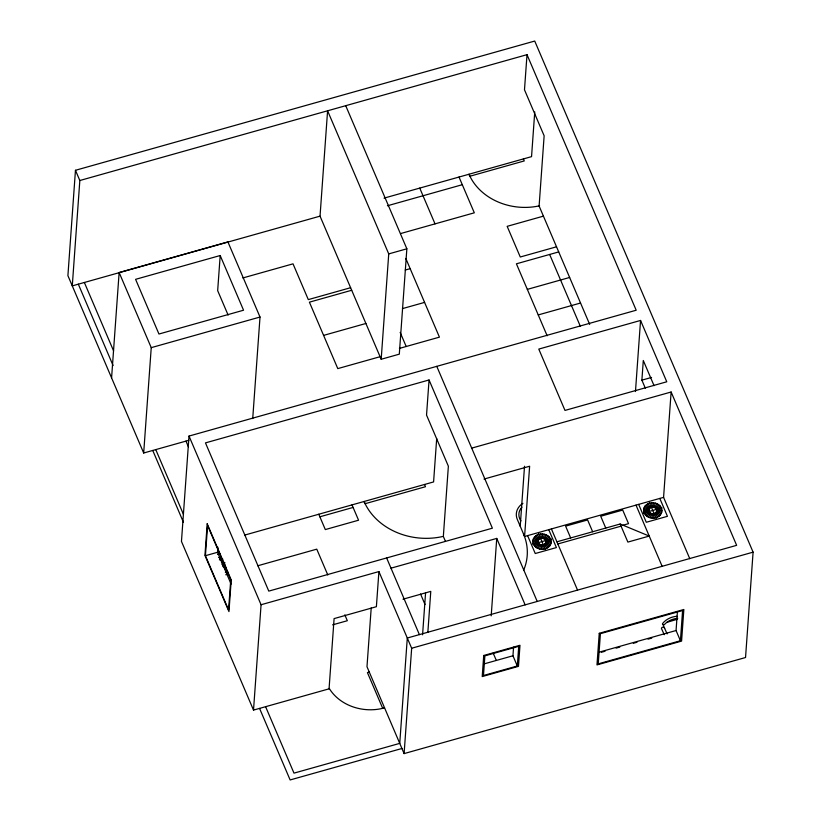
<?xml version="1.0" encoding="UTF-8"?>
<svg xmlns="http://www.w3.org/2000/svg" width="821" height="821" viewBox="0 0 821 821"><rect width="100%" height="100%" fill="white"/><g stroke="black" fill="none" stroke-linecap="round" stroke-linejoin="round"><path stroke-width="1.23" d="M371.205 607.961L366.987 666.714L404.106 753.596L745.54 657.518L753.093 552.153L534.728 41.05L75.46 170.296L67.907 275.651L143.685 453.007L188.902 440.282M75.46 170.296L79.832 180.517L72.279 285.882L320.036 216.149L327.589 110.794L388.733 253.905L381.18 359.259L399.304 354.159L406.857 248.804L345.723 105.693M111.584 377.876L119.137 272.521L227.91 241.908L260.011 317.039L252.724 418.587M143.685 453.007L151.238 347.652L119.137 272.521M79.832 180.517L527.01 54.668L636.193 310.225L189.015 436.074L181.462 541.429L253.515 710.093L329.447 688.727M220.192 255.526L243.55 310.215L158.956 334.024L135.588 279.335L220.192 255.526L217.668 290.644L228.115 315.079M205.424 555.694L207.59 525.491L230.742 579.667L228.577 609.87L205.424 555.694L217.514 552.297L217.873 547.258M253.515 710.093L261.068 604.738L189.015 436.074M329.057 688.84L334.096 618.603L376.387 606.698L378.912 571.57L261.068 604.738M429.055 379.969L492.384 528.19L268.785 591.11L205.466 442.888L429.055 379.969L426.54 415.087L448.369 466.205L443.34 536.441M404.106 753.596L411.66 648.241L378.912 571.57M422.569 634.807L425.586 592.659M436.7 438.506L433.591 481.927L244.802 535.056M427.854 632.252L430.779 591.387L402.978 599.207M527.01 54.668L524.486 89.797L544.138 135.793L539.11 206.03M491.194 615.842L496.746 538.412L390.991 568.173M534.748 111.933L531.546 156.637L384.043 198.138M520.216 526.251L524.527 466.236M517.312 665.995L518.728 646.332L484.883 655.856L483.477 675.519L517.312 665.995L512.951 655.774L513.566 647.174M471.716 448.122L671.126 392.007L663.573 497.362L524.588 536.472L529.627 466.236L483.99 479.074M635.464 391.535L640.554 320.447L538.781 349.089L564.992 410.418L666.765 381.786L640.554 320.447M645.316 388.169L641.889 380.154L643.295 360.491L654.06 385.675M680.424 640.739L682.59 610.537L600.408 633.668L598.242 663.871L680.424 640.739L676.063 630.518L677.407 611.645M541.347 549.3L541.716 544.949M542.291 538.289L542.671 533.937M652.09 518.133L652.469 513.782M653.044 507.121L653.413 502.77M539.448 548.972L540.895 544.805M543.112 538.422L544.569 534.255M650.201 517.805L651.648 513.638M653.865 507.255L655.312 503.088M219.423 559.943L220.408 557.931M537.663 548.325L540.126 544.528M543.892 538.709L546.345 534.902M648.416 517.158L650.868 513.361M654.635 507.542L657.098 503.735M220.644 560.507L222.111 558.732M536.072 547.391L539.428 544.118M544.58 539.11L547.946 535.846M646.825 516.224L650.181 512.951M655.332 507.942L658.688 504.679M534.738 546.201L538.853 543.605M545.154 539.633L549.28 537.037M645.491 515.034L649.606 512.437M655.907 508.466L660.022 505.869M221.444 562.765L223.651 561.656M533.722 544.805L538.412 542.999M545.596 540.228L550.296 538.422M644.475 513.638L649.165 511.832M656.348 509.061L661.038 507.255M666.816 622.359L677.315 619.26M387.43 205.773L462.305 184.704M242.842 277.96L293.025 263.839L308.306 299.614L350.608 287.709M400.658 233.544L474.312 212.813L459.021 177.038M388.733 253.905L406.857 248.804M543.42 216.139L507.162 226.339L520.268 257.004L556.525 246.803M405.246 270.047L410.161 268.662M351.696 290.265L309.404 302.169L337.79 368.608L380.092 356.704M151.238 347.652L260.011 317.039M558.711 251.914L516.409 263.818L547.145 335.768M402.423 308.624L424.58 302.395M323.597 335.389L365.899 323.484M527.328 289.372L569.63 277.467M399.396 348.412L439.43 337.144L405.79 258.42M538.248 314.925L580.55 303.021M641.889 380.154L651.556 377.434M319.862 516.799L353.102 507.44M217.688 554.493L220.038 553.836M222.491 563.442L224.964 562.754M225.334 572.381L227.684 571.724M225.765 574.762L228.228 574.074M257.743 565.772L316.762 549.157L327.795 574.967M532.757 544.22L551.26 539.007M643.5 513.053L662.003 507.84M556.905 541.809L620.142 524.014L649.226 536.072L627.87 542.086L620.142 524.014M623.026 525.204L628.527 523.665L622.718 510.067L600.715 516.255L605.765 528.057M557.828 543.954L621.066 526.158M332.577 624.863L347.334 620.717L344.83 614.847M411.66 648.241L753.093 552.153M369.286 672.081L367.428 672.604L382.719 708.379L384.567 707.856A45.011 37.663 4.1 0 1 329.231 688.378M483.938 663.932L512.951 655.774M598.776 652.264L676.063 630.518M601.372 652.285L605.056 651.248M616.119 648.128L619.804 647.092M633.33 643.295L637.014 642.248M648.077 639.138L651.761 638.102M401.931 748.485L290.131 779.95L259.559 708.4M643.818 512.109L648.877 511.165M656.636 509.728L661.695 508.794M533.065 543.276L538.135 542.332M545.883 540.895L550.942 539.961M221.927 564.54L225.026 564.243M643.551 510.508L648.764 510.477M656.749 510.426L661.962 510.395M532.808 541.665L538.012 541.634M545.996 541.593L551.209 541.562M223.004 565.505L225.087 565.679M643.695 508.897L648.826 509.779M656.687 511.124L661.818 511.996M532.942 540.064L538.073 540.947M545.934 542.291L551.065 543.163M222.778 566.552L225.785 567.342M644.228 507.357L649.052 509.112M656.451 511.791L661.285 513.536M533.476 538.525L538.309 540.28M545.708 542.958L550.532 544.703M645.132 505.952L649.452 508.497M656.061 512.396L660.371 514.941M534.389 537.119L538.699 539.664M545.308 543.564L549.629 546.109M646.373 504.751L649.986 507.973M655.517 512.92L659.14 516.152M535.62 535.918L539.243 539.14M544.775 544.087L548.387 547.32M647.892 503.796L650.643 507.563M654.86 513.341L657.621 517.107M537.15 534.953L539.9 538.73M544.118 544.497L546.868 548.274M667.114 633.904L663.594 626.013A3.017 2.525 4.1 0 1 663.419 624.812M664.24 634.715L661.798 629.245A1.57 1.314 4.1 0 1 662.496 627.234A1.57 1.314 4.1 0 1 664.62 628.414M671.126 392.007L736.642 545.339L407.298 638.02L399.745 743.374L293.99 773.136L265.604 706.696M523.388 158.925L524.239 160.937L469.858 176.248L468.996 174.237A57.87 48.429 4.1 0 0 539.582 205.794M539.058 205.917L589.683 324.408M663.573 497.362L689.784 558.701M659.797 498.429L667.442 516.317L646.291 522.269L638.646 504.381M549.649 254.459L580.385 326.409M649.411 502.626L656.102 518.277M636.008 505.12L662.147 566.326M592.649 531.751L587.61 519.95L565.607 526.138L570.657 537.94M419.747 188.091L435.027 223.866M551.404 528.929L577.553 590.125M548.756 529.678L556.402 547.566L535.251 553.518L527.605 535.631M538.658 533.794L545.349 549.444M524.588 536.472L517.312 519.436A17.149 14.347 4.1 0 1 522.905 503.345M436.772 366.351L537.221 601.454M496.746 538.412L525.132 604.851M400.166 332.402L406.19 346.503M320.036 216.149L381.18 359.259M424.519 484.482L425.483 486.72L365.047 503.725L364.093 501.487A64.305 53.806 4.1 0 0 442.519 536.554M443.309 536.38L445.341 541.121M493.175 653.095L496.223 660.217M420.547 594.014L425.042 604.533M386.629 557.952L419.387 634.612M352.004 504.884L358.561 520.216L325.321 529.576L318.774 514.244M185.977 441.103L188.502 447.004M217.514 552.297L231.101 584.09M84.358 282.475L113.585 350.885M155.764 449.61L183.473 514.449M152.747 450.462L183.473 522.372M78.323 284.179L113.093 365.561M651.494 502.78L652.213 507.121M653.3 513.772L654.019 518.123M540.741 533.948L541.46 538.289M542.548 544.939L543.266 549.29M520.996 520.853A5.142 4.3 4.1 0 1 520.021 519.447L519.724 518.759A14.573 12.192 4.1 0 1 521.91 507.193M677.746 618.295A19.766 16.543 4.1 0 0 664.476 624.494A1.108 0.924 4.1 0 1 662.526 623.621A20.125 16.841 4.1 0 1 677.017 616.253M225.878 567.054A9.216 7.707 4.1 0 1 224.697 569.333M218.56 557.449A9.216 7.707 4.1 0 1 222.871 559.234M523.5 533.917A64.305 53.806 4.1 0 1 523.552 570.4M207.2 523.767L204.942 555.376L228.956 611.594L231.224 579.995L207.2 523.767M483.723 655.486L482.214 676.566L518.472 666.354L519.98 645.285L483.723 655.486M599.248 633.299L596.98 664.907L681.584 641.098L683.852 609.49L599.248 633.299M650.386 513.094A3.992 3.346 4.1 0 0 656.718 510.908A3.992 3.346 4.1 0 0 651.156 507.347A3.992 3.346 4.1 0 0 650.386 513.094M647.297 516.542A9.216 7.707 4.1 0 0 661.9 511.504A9.216 7.707 4.1 0 0 649.062 503.304A9.216 7.707 4.1 0 0 647.297 516.542M536.544 547.71A9.216 7.707 4.1 0 0 551.158 542.671A9.216 7.707 4.1 0 0 538.319 534.471A9.216 7.707 4.1 0 0 536.544 547.71M539.633 544.261A3.992 3.346 4.1 0 0 545.975 542.076A3.992 3.346 4.1 0 0 540.403 538.514A3.992 3.346 4.1 0 0 539.633 544.261"/></g></svg>
